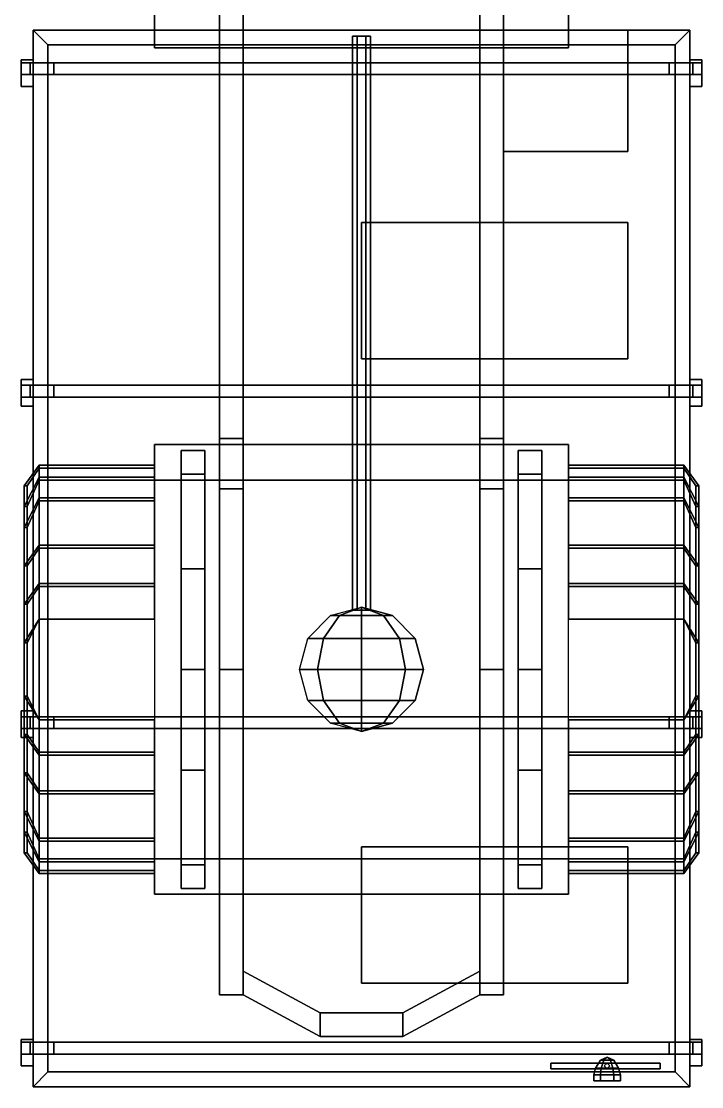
# Model space of a CAD drawing. Extents: x -1.15 to 1.15, y -3.34 to 2.82.
# Drawn here: x -1.15 to 1.15, y -3.34 to 0.26 of the extents above; entities that cross this region are included whole.
import ezdxf

# ---------------------------------------------------------------- set-up
doc = ezdxf.new("R2010")
doc.units = 0
doc.layers.get('0').update_dxf_attribs({"linetype": 'CONTINUOUS'})
doc.layers.add('MUDGUARDS', color=6, linetype='CONTINUOUS')

msp = doc.modelspace()

# ---------------------------------------------------------------- linework, layer by layer
for points in [[(-0.4, 0.54, 0.68), (-0.4, -1.15, 0.68), (-0.48, -1.15, 0.68), (-0.48, 0.54, 0.68)], [(-0.48, 0.54, 0.68), (-0.48, -1.15, 0.68), (-0.48, -1.15, 0.89), (-0.48, 0.54, 0.89)], [(-0.4, 0.54, 0.89), (-0.4, -1.15, 0.89), (-0.4, -1.15, 0.68), (-0.4, 0.54, 0.68)], [(0.4, 0.54, 0.68), (0.4, -1.15, 0.68), (0.4, -1.15, 0.89), (0.4, 0.54, 0.89)], [(0.48, -1.15, 0.68), (0.4, -1.15, 0.68), (0.4, 0.54, 0.68), (0.48, 0.54, 0.68)], [(0.48, 0.54, 0.89), (0.48, -1.15, 0.89), (0.48, -1.15, 0.68), (0.48, 0.54, 0.68)], [(0.7, 0.17, 0.94), (0.7, 0.29, 0.94), (-0.7, 0.29, 0.94), (-0.7, 0.17, 0.94)], [(-0.7, 0.17, 0.94), (-0.7, 0.29, 0.94), (-0.7, 0.29, 0.89), (-0.7, 0.17, 0.89)], [(-0.7, 0.29, 0.89), (-0.48, 0.29, 0.89), (-0.48, 0.17, 0.89), (-0.7, 0.17, 0.89)], [(-0.4, 0.29, 0.79), (0.4, 0.29, 0.79), (0.4, 0.17, 0.79), (-0.4, 0.17, 0.79)], [(0.48, 0.29, 0.89), (0.7, 0.29, 0.89), (0.7, 0.17, 0.89), (0.48, 0.17, 0.89)], [(0.7, 0.17, 0.89), (0.7, 0.29, 0.89), (0.7, 0.29, 0.94), (0.7, 0.17, 0.94)], [(-1.11, 0.23, 1.12), (-1.11, -3.34, 1.12), (-1.11, -3.34, 1.2), (-1.11, 0.23, 1.2)], [(1.11, 0.23, 1.2), (1.11, 0.23, 1.12), (-1.11, 0.23, 1.12), (-1.11, 0.23, 1.2)], [(1.11, 0.23, 1.12), (1.11, -3.34, 1.12), (-1.11, -3.34, 1.12), (-1.11, 0.23, 1.12)], [(-1.06, 0.18, 2.17), (-1.11, 0.23, 2.17), (-1.11, -3.34, 2.17), (-1.06, -3.29, 2.17)], [(1.06, 0.18, 2.17), (1.11, 0.23, 2.17), (-1.11, 0.23, 2.17), (-1.06, 0.18, 2.17)], [(-1.11, 0.23, 2.17), (1.11, 0.23, 2.17), (1.11, 0.23, 1.2), (-1.11, 0.23, 1.2)], [(-1.11, 0.13, 2.17), (-1.11, 0.23, 2.17), (-1.11, 0.23, 1.2), (-1.11, 0.13, 1.2)], [(0.48, 0.23, 0.89), (0.48, -0.18, 0.89), (0.9, -0.18, 0.89), (0.9, 0.23, 0.89)], [(0.9, 0.23, 0.89), (0.9, 0.23, 0.61), (0.48, 0.23, 0.61), (0.48, 0.23, 0.89)], [(0.9, 0.23, 0.61), (0.9, -0.18, 0.61), (0.48, -0.18, 0.61), (0.48, 0.23, 0.61)], [(0.9, -0.18, 0.89), (0.9, -0.18, 0.61), (0.9, 0.23, 0.61), (0.9, 0.23, 0.89)], [(1.06, -3.29, 2.17), (1.11, -3.34, 2.17), (1.11, 0.23, 2.17), (1.06, 0.18, 2.17)], [(1.11, -3.34, 1.2), (1.11, -3.34, 1.12), (1.11, 0.23, 1.12), (1.11, 0.23, 1.2)], [(1.11, 0.23, 2.17), (1.11, 0.13, 2.17), (1.11, 0.13, 1.2), (1.11, 0.23, 1.2)], [(-1.06, 0.18, 1.2), (1.06, 0.18, 1.2), (1.06, 0.18, 2.17), (-1.06, 0.18, 2.17)], [(-0.015, 0.21, 0.736), (-0.03, 0.21, 0.71), (-0.03, -1.73, 0.48), (-0.015, -1.73, 0.506)], [(-0.03, 0.21, 0.71), (-0.015, 0.21, 0.684), (-0.015, -1.73, 0.454), (-0.03, -1.73, 0.48)], [(0.015, 0.21, 0.736), (-0.015, 0.21, 0.736), (-0.015, -1.73, 0.506), (0.015, -1.73, 0.506)], [(-0.015, 0.21, 0.684), (0.015, 0.21, 0.684), (0.015, -1.73, 0.454), (-0.015, -1.73, 0.454)], [(0.03, 0.21, 0.71), (0.015, 0.21, 0.736), (0.015, -1.73, 0.506), (0.03, -1.73, 0.48)], [(0.015, 0.21, 0.684), (0.03, 0.21, 0.71), (0.03, -1.73, 0.48), (0.015, -1.73, 0.454)], [(-1.06, 0.18, 1.2), (-1.06, -3.29, 1.2), (1.06, -3.29, 1.2), (1.06, 0.18, 1.2)], [(-1.06, -3.29, 1.2), (-1.06, 0.18, 1.2), (-1.06, 0.18, 2.17), (-1.06, -3.29, 2.17)], [(-0.7, 0.17, 0.89), (0.7, 0.17, 0.89), (0.7, 0.17, 0.94), (-0.7, 0.17, 0.94)], [(-0.48, -1.17, 0.89), (-0.4, -1.17, 0.89), (-0.4, 0.17, 0.89), (-0.48, 0.17, 0.89)], [(-0.4, 0.17, 0.79), (0.4, 0.17, 0.79), (0.4, 0.17, 0.89), (-0.4, 0.17, 0.89)], [(0.4, 0.17, 0.89), (0.4, -1.17, 0.89), (0.48, -1.17, 0.89), (0.48, 0.17, 0.89)], [(1.06, 0.18, 1.2), (1.06, -3.29, 1.2), (1.06, -3.29, 2.17), (1.06, 0.18, 2.17)], [(-1.11, 0.13, 2.17), (-1.11, 0.13, 1.2), (-1.15, 0.13, 1.2), (-1.15, 0.13, 2.17)], [(-1.15, 0.13, 2.17), (-1.15, 0.13, 1.2), (-1.15, 0.04, 1.2), (-1.15, 0.04, 2.17)], [(-1.15, 0.04, 1.2), (-1.15, 0.13, 1.2), (-1.11, 0.13, 1.2), (-1.11, 0.04, 1.2)], [(-1.11, 0.04, 2.17), (-1.11, 0.13, 2.17), (-1.15, 0.13, 2.17), (-1.15, 0.04, 2.17)], [(-1.15, 0.12, 2.86), (-1.15, 0.12, 2.17), (-1.15, 0.08, 2.17), (-1.15, 0.08, 2.86)], [(-1.11, 0.12, 2.86), (-1.11, 0.12, 2.17), (-1.15, 0.12, 2.17), (-1.15, 0.12, 2.86)], [(-1.15, 0.12, 2.86), (-1.15, 0.12, 2.17), (-1.15, 0.08, 2.17), (-1.15, 0.08, 2.86)], [(-1.11, 0.12, 2.86), (-1.11, 0.12, 2.17), (-1.15, 0.12, 2.17), (-1.15, 0.12, 2.86)], [(-1.08, 0.12, 2.94), (-1.11, 0.12, 2.86), (-1.15, 0.12, 2.86), (-1.12, 0.12, 2.94)], [(-1.12, 0.12, 2.94), (-1.15, 0.12, 2.86), (-1.15, 0.08, 2.86), (-1.12, 0.08, 2.94)], [(-1.04, 0.12, 2.96), (-1.08, 0.12, 2.94), (-1.12, 0.12, 2.94), (-1.04, 0.12, 3)], [(-1.04, 0.12, 3), (-1.12, 0.12, 2.94), (-1.12, 0.08, 2.94), (-1.04, 0.08, 3)], [(-1.04, 0.08, 3), (1.04, 0.08, 3), (1.04, 0.12, 3), (-1.04, 0.12, 3)], [(-1.04, 0.12, 3), (1.04, 0.12, 3), (1.04, 0.12, 2.96), (-1.04, 0.12, 2.96)], [(1.04, 0.08, 3), (1.12, 0.08, 2.94), (1.12, 0.12, 2.94), (1.04, 0.12, 3)], [(1.04, 0.12, 3), (1.12, 0.12, 2.94), (1.08, 0.12, 2.94), (1.04, 0.12, 2.96)], [(1.12, 0.12, 2.94), (1.15, 0.12, 2.86), (1.11, 0.12, 2.86), (1.08, 0.12, 2.94)], [(1.15, 0.13, 2.17), (1.15, 0.13, 1.2), (1.11, 0.13, 1.2), (1.11, 0.13, 2.17)], [(1.15, 0.13, 1.2), (1.15, 0.04, 1.2), (1.11, 0.04, 1.2), (1.11, 0.13, 1.2)], [(1.11, 0.13, 2.17), (1.11, 0.04, 2.17), (1.15, 0.04, 2.17), (1.15, 0.13, 2.17)], [(1.15, 0.12, 2.86), (1.15, 0.12, 2.17), (1.11, 0.12, 2.17), (1.11, 0.12, 2.86)], [(1.12, 0.08, 2.94), (1.15, 0.08, 2.86), (1.15, 0.12, 2.86), (1.12, 0.12, 2.94)], [(1.15, 0.04, 2.17), (1.15, 0.04, 1.2), (1.15, 0.13, 1.2), (1.15, 0.13, 2.17)], [(1.15, 0.08, 2.86), (1.15, 0.08, 2.17), (1.15, 0.12, 2.17), (1.15, 0.12, 2.86)], [(-1.15, 0.08, 2.86), (-1.15, 0.08, 2.17), (-1.11, 0.08, 2.17), (-1.11, 0.08, 2.86)], [(-1.15, 0.08, 2.86), (-1.15, 0.08, 2.17), (-1.11, 0.08, 2.17), (-1.11, 0.08, 2.86)], [(-1.12, 0.08, 2.94), (-1.15, 0.08, 2.86), (-1.11, 0.08, 2.86), (-1.08, 0.08, 2.94)], [(-1.04, 0.08, 3), (-1.12, 0.08, 2.94), (-1.08, 0.08, 2.94), (-1.04, 0.08, 2.96)], [(-1.04, 0.08, 2.96), (1.04, 0.08, 2.96), (1.04, 0.08, 3), (-1.04, 0.08, 3)], [(1.04, 0.08, 2.96), (1.08, 0.08, 2.94), (1.12, 0.08, 2.94), (1.04, 0.08, 3)], [(1.08, 0.08, 2.94), (1.11, 0.08, 2.86), (1.15, 0.08, 2.86), (1.12, 0.08, 2.94)], [(1.11, 0.08, 2.86), (1.11, 0.08, 2.17), (1.15, 0.08, 2.17), (1.15, 0.08, 2.86)], [(-1.15, 0.04, 2.17), (-1.15, 0.04, 1.2), (-1.11, 0.04, 1.2), (-1.11, 0.04, 2.17)], [(-1.11, -0.95, 2.17), (-1.11, 0.04, 2.17), (-1.11, 0.04, 1.2), (-1.11, -0.95, 1.2)], [(1.11, 0.04, 2.17), (1.11, 0.04, 1.2), (1.15, 0.04, 1.2), (1.15, 0.04, 2.17)], [(1.11, 0.04, 2.17), (1.11, -0.95, 2.17), (1.11, -0.95, 1.2), (1.11, 0.04, 1.2)], [(0.48, -0.18, 0.89), (0.48, -0.18, 0.61), (0.9, -0.18, 0.61), (0.9, -0.18, 0.89)], [(0, -0.42, 0.91), (0, -0.88, 0.91), (0, -0.88, 1.12), (0, -0.42, 1.12)], [(0.9, -0.42, 0.91), (0.9, -0.88, 0.91), (0, -0.88, 0.91), (0, -0.42, 0.91)], [(0.9, -0.42, 1.12), (0.9, -0.42, 0.91), (0, -0.42, 0.91), (0, -0.42, 1.12)], [(0.9, -0.88, 1.12), (0.9, -0.88, 0.91), (0.9, -0.42, 0.91), (0.9, -0.42, 1.12)], [(0, -0.88, 1.12), (0, -0.88, 0.91), (0.9, -0.88, 0.91), (0.9, -0.88, 1.12)], [(-1.15, -0.95, 2.17), (-1.15, -0.95, 1.2), (-1.15, -1.04, 1.2), (-1.15, -1.04, 2.17)], [(-1.11, -0.95, 2.17), (-1.11, -0.95, 1.2), (-1.15, -0.95, 1.2), (-1.15, -0.95, 2.17)], [(-1.15, -1.04, 1.2), (-1.15, -0.95, 1.2), (-1.11, -0.95, 1.2), (-1.11, -1.04, 1.2)], [(-1.11, -1.04, 2.17), (-1.11, -0.95, 2.17), (-1.15, -0.95, 2.17), (-1.15, -1.04, 2.17)], [(-1.11, -0.97, 2.86), (-1.11, -0.97, 2.17), (-1.15, -0.97, 2.17), (-1.15, -0.97, 2.86)], [(-1.15, -0.97, 2.86), (-1.15, -0.97, 2.17), (-1.15, -1.01, 2.17), (-1.15, -1.01, 2.86)], [(-1.11, -0.97, 2.86), (-1.11, -0.97, 2.17), (-1.15, -0.97, 2.17), (-1.15, -0.97, 2.86)], [(-1.15, -0.97, 2.86), (-1.15, -0.97, 2.17), (-1.15, -1.01, 2.17), (-1.15, -1.01, 2.86)], [(-1.12, -0.97, 2.94), (-1.15, -0.97, 2.86), (-1.15, -1.01, 2.86), (-1.12, -1.01, 2.94)], [(-1.08, -0.97, 2.94), (-1.11, -0.97, 2.86), (-1.15, -0.97, 2.86), (-1.12, -0.97, 2.94)], [(-1.04, -0.97, 3), (-1.12, -0.97, 2.94), (-1.12, -1.01, 2.94), (-1.04, -1.01, 3)], [(-1.04, -0.97, 2.96), (-1.08, -0.97, 2.94), (-1.12, -0.97, 2.94), (-1.04, -0.97, 3)], [(-1.04, -0.97, 3), (1.04, -0.97, 3), (1.04, -0.97, 2.96), (-1.04, -0.97, 2.96)], [(-1.04, -1.01, 3), (1.04, -1.01, 3), (1.04, -0.97, 3), (-1.04, -0.97, 3)], [(1.04, -0.97, 3), (1.12, -0.97, 2.94), (1.08, -0.97, 2.94), (1.04, -0.97, 2.96)], [(1.04, -1.01, 3), (1.12, -1.01, 2.94), (1.12, -0.97, 2.94), (1.04, -0.97, 3)], [(1.12, -0.97, 2.94), (1.15, -0.97, 2.86), (1.11, -0.97, 2.86), (1.08, -0.97, 2.94)], [(1.15, -0.95, 2.17), (1.15, -0.95, 1.2), (1.11, -0.95, 1.2), (1.11, -0.95, 2.17)], [(1.15, -0.95, 1.2), (1.15, -1.04, 1.2), (1.11, -1.04, 1.2), (1.11, -0.95, 1.2)], [(1.11, -0.95, 2.17), (1.11, -1.04, 2.17), (1.15, -1.04, 2.17), (1.15, -0.95, 2.17)], [(1.15, -0.97, 2.86), (1.15, -0.97, 2.17), (1.11, -0.97, 2.17), (1.11, -0.97, 2.86)], [(1.12, -1.01, 2.94), (1.15, -1.01, 2.86), (1.15, -0.97, 2.86), (1.12, -0.97, 2.94)], [(1.15, -1.04, 2.17), (1.15, -1.04, 1.2), (1.15, -0.95, 1.2), (1.15, -0.95, 2.17)], [(1.15, -1.01, 2.86), (1.15, -1.01, 2.17), (1.15, -0.97, 2.17), (1.15, -0.97, 2.86)], [(-1.15, -1.01, 2.86), (-1.15, -1.01, 2.17), (-1.11, -1.01, 2.17), (-1.11, -1.01, 2.86)], [(-1.15, -1.01, 2.86), (-1.15, -1.01, 2.17), (-1.11, -1.01, 2.17), (-1.11, -1.01, 2.86)], [(-1.12, -1.01, 2.94), (-1.15, -1.01, 2.86), (-1.11, -1.01, 2.86), (-1.08, -1.01, 2.94)], [(-1.15, -1.04, 2.17), (-1.15, -1.04, 1.2), (-1.11, -1.04, 1.2), (-1.11, -1.04, 2.17)], [(-1.04, -1.01, 3), (-1.12, -1.01, 2.94), (-1.08, -1.01, 2.94), (-1.04, -1.01, 2.96)], [(-1.11, -2.07, 2.17), (-1.11, -1.04, 2.17), (-1.11, -1.04, 1.2), (-1.11, -2.07, 1.2)], [(-1.04, -1.01, 2.96), (1.04, -1.01, 2.96), (1.04, -1.01, 3), (-1.04, -1.01, 3)], [(1.04, -1.01, 2.96), (1.08, -1.01, 2.94), (1.12, -1.01, 2.94), (1.04, -1.01, 3)], [(1.08, -1.01, 2.94), (1.11, -1.01, 2.86), (1.15, -1.01, 2.86), (1.12, -1.01, 2.94)], [(1.11, -1.01, 2.86), (1.11, -1.01, 2.17), (1.15, -1.01, 2.17), (1.15, -1.01, 2.86)], [(1.11, -1.04, 2.17), (1.11, -1.04, 1.2), (1.15, -1.04, 1.2), (1.15, -1.04, 2.17)], [(1.11, -1.04, 2.17), (1.11, -2.07, 2.17), (1.11, -2.07, 1.2), (1.11, -1.04, 1.2)], [(-0.48, -1.15, 0.68), (-0.48, -1.32, 0.7), (-0.48, -1.32, 0.89), (-0.48, -1.15, 0.89)], [(-0.4, -1.15, 0.68), (-0.4, -1.32, 0.7), (-0.48, -1.32, 0.7), (-0.48, -1.15, 0.68)], [(-0.4, -1.15, 0.89), (-0.4, -1.32, 0.89), (-0.4, -1.32, 0.7), (-0.4, -1.15, 0.68)], [(0.4, -1.15, 0.68), (0.4, -1.32, 0.7), (0.4, -1.32, 0.89), (0.4, -1.15, 0.89)], [(0.48, -1.32, 0.7), (0.4, -1.32, 0.7), (0.4, -1.15, 0.68), (0.48, -1.15, 0.68)], [(0.48, -1.15, 0.89), (0.48, -1.32, 0.89), (0.48, -1.32, 0.7), (0.48, -1.15, 0.68)], [(-0.7, -1.17, 0.94), (0.7, -1.17, 0.94), (0.7, -1.17, 0.89), (-0.7, -1.17, 0.89)], [(0.7, -1.29, 0.94), (0.7, -1.17, 0.94), (-0.7, -1.17, 0.94), (-0.7, -1.29, 0.94)], [(-0.7, -1.17, 0.89), (-0.48, -1.17, 0.89), (-0.48, -1.29, 0.89), (-0.7, -1.29, 0.89)], [(-0.7, -1.29, 0.94), (-0.7, -1.17, 0.94), (-0.7, -1.17, 0.89), (-0.7, -1.29, 0.89)], [(-0.4, -1.17, 0.79), (0.4, -1.17, 0.79), (0.4, -1.29, 0.79), (-0.4, -1.29, 0.79)], [(-0.4, -1.17, 0.89), (0.4, -1.17, 0.89), (0.4, -1.17, 0.79), (-0.4, -1.17, 0.79)], [(0.48, -1.17, 0.89), (0.7, -1.17, 0.89), (0.7, -1.29, 0.89), (0.48, -1.29, 0.89)], [(0.7, -1.29, 0.89), (0.7, -1.17, 0.89), (0.7, -1.17, 0.94), (0.7, -1.29, 0.94)], [(-0.53, -1.19, 0.8), (-0.53, -1.27, 0.8), (-0.61, -1.27, 0.8), (-0.61, -1.19, 0.8)], [(-0.61, -1.19, 0.8), (-0.61, -1.27, 0.8), (-0.61, -1.27, 0.89), (-0.61, -1.19, 0.89)], [(-0.53, -1.19, 0.89), (-0.53, -1.19, 0.8), (-0.61, -1.19, 0.8), (-0.61, -1.19, 0.89)], [(-0.53, -1.19, 0.89), (-0.53, -1.27, 0.89), (-0.53, -1.27, 0.8), (-0.53, -1.19, 0.8)], [(0.61, -1.19, 0.89), (0.61, -1.19, 0.8), (0.53, -1.19, 0.8), (0.53, -1.19, 0.89)], [(0.53, -1.19, 0.8), (0.53, -1.27, 0.8), (0.53, -1.27, 0.89), (0.53, -1.19, 0.89)], [(0.61, -1.19, 0.8), (0.61, -1.27, 0.8), (0.53, -1.27, 0.8), (0.53, -1.19, 0.8)], [(0.61, -1.19, 0.89), (0.61, -1.27, 0.89), (0.61, -1.27, 0.8), (0.61, -1.19, 0.8)], [(-0.7, -1.29, 0.89), (0.7, -1.29, 0.89), (0.7, -1.29, 0.94), (-0.7, -1.29, 0.94)], [(-0.61, -1.59, 0.73), (-0.61, -1.27, 0.84), (-0.61, -1.27, 0.81), (-0.61, -1.59, 0.67)], [(-0.61, -1.59, 0.67), (-0.61, -1.27, 0.81), (-0.53, -1.27, 0.81), (-0.53, -1.59, 0.67)], [(-0.53, -1.27, 0.84), (-0.61, -1.27, 0.84), (-0.61, -1.59, 0.73), (-0.53, -1.59, 0.73)], [(-0.53, -1.27, 0.8), (-0.53, -1.27, 0.81), (-0.61, -1.27, 0.81), (-0.61, -1.27, 0.8)], [(-0.53, -1.27, 0.84), (-0.53, -1.27, 0.89), (-0.61, -1.27, 0.89), (-0.61, -1.27, 0.84)], [(-0.53, -1.59, 0.67), (-0.53, -1.27, 0.81), (-0.53, -1.27, 0.84), (-0.53, -1.59, 0.73)], [(-0.48, -2.57, 0.89), (-0.4, -2.57, 0.89), (-0.4, -1.29, 0.89), (-0.48, -1.29, 0.89)], [(-0.4, -1.29, 0.79), (0.4, -1.29, 0.79), (0.4, -1.29, 0.89), (-0.4, -1.29, 0.89)], [(0.4, -1.29, 0.89), (0.4, -2.57, 0.89), (0.48, -2.57, 0.89), (0.48, -1.29, 0.89)], [(0.53, -1.59, 0.73), (0.53, -1.27, 0.84), (0.53, -1.27, 0.81), (0.53, -1.59, 0.67)], [(0.53, -1.59, 0.67), (0.53, -1.27, 0.81), (0.61, -1.27, 0.81), (0.61, -1.59, 0.67)], [(0.61, -1.27, 0.84), (0.53, -1.27, 0.84), (0.53, -1.59, 0.73), (0.61, -1.59, 0.73)], [(0.61, -1.27, 0.84), (0.61, -1.27, 0.89), (0.53, -1.27, 0.89), (0.53, -1.27, 0.84)], [(0.61, -1.27, 0.8), (0.61, -1.27, 0.81), (0.53, -1.27, 0.81), (0.53, -1.27, 0.8)], [(0.61, -1.59, 0.67), (0.61, -1.27, 0.81), (0.61, -1.27, 0.84), (0.61, -1.59, 0.73)], [(-0.4, -1.32, 0.7), (-0.4, -1.93, 0.77), (-0.48, -1.93, 0.77), (-0.48, -1.32, 0.7)], [(-0.48, -1.32, 0.7), (-0.48, -1.93, 0.77), (-0.48, -1.93, 0.89), (-0.48, -1.32, 0.89)], [(-0.4, -1.32, 0.89), (-0.4, -1.93, 0.89), (-0.4, -1.93, 0.77), (-0.4, -1.32, 0.7)], [(0.4, -1.32, 0.7), (0.4, -1.93, 0.77), (0.4, -1.93, 0.89), (0.4, -1.32, 0.89)], [(0.48, -1.93, 0.77), (0.4, -1.93, 0.77), (0.4, -1.32, 0.7), (0.48, -1.32, 0.7)], [(0.48, -1.32, 0.89), (0.48, -1.93, 0.89), (0.48, -1.93, 0.77), (0.48, -1.32, 0.7)], [(-0.61, -2.27, 0.73), (-0.53, -2.27, 0.73), (-0.53, -1.59, 0.73), (-0.61, -1.59, 0.73)], [(-0.61, -1.59, 0.67), (-0.61, -1.93, 0.62), (-0.61, -1.93, 0.73), (-0.61, -1.59, 0.73)], [(-0.53, -1.59, 0.67), (-0.53, -1.93, 0.62), (-0.61, -1.93, 0.62), (-0.61, -1.59, 0.67)], [(-0.53, -1.59, 0.73), (-0.53, -1.93, 0.73), (-0.53, -1.93, 0.62), (-0.53, -1.59, 0.67)], [(0.53, -1.59, 0.67), (0.53, -1.93, 0.62), (0.53, -1.93, 0.73), (0.53, -1.59, 0.73)], [(0.61, -1.59, 0.67), (0.61, -1.93, 0.62), (0.53, -1.93, 0.62), (0.53, -1.59, 0.67)], [(0.53, -2.27, 0.73), (0.61, -2.27, 0.73), (0.61, -1.59, 0.73), (0.53, -1.59, 0.73)], [(0.61, -1.59, 0.73), (0.61, -1.93, 0.73), (0.61, -1.93, 0.62), (0.61, -1.59, 0.67)], [(-0.61, -2.27, 0.73), (-0.61, -1.93, 0.73), (-0.61, -1.93, 0.62), (-0.61, -2.27, 0.67)], [(-0.61, -2.27, 0.67), (-0.61, -1.93, 0.62), (-0.53, -1.93, 0.62), (-0.53, -2.27, 0.67)], [(-0.53, -2.27, 0.67), (-0.53, -1.93, 0.62), (-0.53, -1.93, 0.73), (-0.53, -2.27, 0.73)], [(-0.4, -1.93, 0.77), (-0.4, -3.03, 0.77), (-0.48, -3.03, 0.77), (-0.48, -1.93, 0.77)], [(-0.48, -1.93, 0.77), (-0.48, -3.03, 0.77), (-0.48, -3.03, 0.89), (-0.48, -1.93, 0.89)], [(-0.4, -1.93, 0.89), (-0.4, -2.95, 0.89), (-0.4, -2.95, 0.77), (-0.4, -1.93, 0.77)], [(0.4, -1.93, 0.77), (0.4, -2.95, 0.77), (0.4, -2.95, 0.89), (0.4, -1.93, 0.89)], [(0.48, -3.03, 0.77), (0.4, -3.03, 0.77), (0.4, -1.93, 0.77), (0.48, -1.93, 0.77)], [(0.48, -1.93, 0.89), (0.48, -3.03, 0.89), (0.48, -3.03, 0.77), (0.48, -1.93, 0.77)], [(0.53, -2.27, 0.67), (0.53, -1.93, 0.62), (0.61, -1.93, 0.62), (0.61, -2.27, 0.67)], [(0.53, -2.27, 0.73), (0.53, -1.93, 0.73), (0.53, -1.93, 0.62), (0.53, -2.27, 0.67)], [(0.61, -2.27, 0.67), (0.61, -1.93, 0.62), (0.61, -1.93, 0.73), (0.61, -2.27, 0.73)], [(-1.15, -2.07, 2.17), (-1.15, -2.07, 1.2), (-1.15, -2.16, 1.2), (-1.15, -2.16, 2.17)], [(-1.11, -2.07, 2.17), (-1.11, -2.07, 1.2), (-1.15, -2.07, 1.2), (-1.15, -2.07, 2.17)], [(-1.15, -2.16, 1.2), (-1.15, -2.07, 1.2), (-1.11, -2.07, 1.2), (-1.11, -2.16, 1.2)], [(-1.11, -2.16, 2.17), (-1.11, -2.07, 2.17), (-1.15, -2.07, 2.17), (-1.15, -2.16, 2.17)], [(1.11, -2.07, 2.17), (1.11, -2.16, 2.17), (1.15, -2.16, 2.17), (1.15, -2.07, 2.17)], [(1.15, -2.07, 2.17), (1.15, -2.07, 1.2), (1.11, -2.07, 1.2), (1.11, -2.07, 2.17)], [(1.15, -2.07, 1.2), (1.15, -2.16, 1.2), (1.11, -2.16, 1.2), (1.11, -2.07, 1.2)], [(1.15, -2.16, 2.17), (1.15, -2.16, 1.2), (1.15, -2.07, 1.2), (1.15, -2.07, 2.17)], [(-1.15, -2.09, 2.86), (-1.15, -2.09, 2.17), (-1.15, -2.13, 2.17), (-1.15, -2.13, 2.86)], [(-1.11, -2.09, 2.86), (-1.11, -2.09, 2.17), (-1.15, -2.09, 2.17), (-1.15, -2.09, 2.86)], [(-1.15, -2.09, 2.86), (-1.15, -2.09, 2.17), (-1.15, -2.13, 2.17), (-1.15, -2.13, 2.86)], [(-1.11, -2.09, 2.86), (-1.11, -2.09, 2.17), (-1.15, -2.09, 2.17), (-1.15, -2.09, 2.86)], [(-1.08, -2.09, 2.94), (-1.11, -2.09, 2.86), (-1.15, -2.09, 2.86), (-1.12, -2.09, 2.94)], [(-1.12, -2.09, 2.94), (-1.15, -2.09, 2.86), (-1.15, -2.13, 2.86), (-1.12, -2.13, 2.94)], [(-1.04, -2.09, 2.96), (-1.08, -2.09, 2.94), (-1.12, -2.09, 2.94), (-1.04, -2.09, 3)], [(-1.04, -2.09, 3), (-1.12, -2.09, 2.94), (-1.12, -2.13, 2.94), (-1.04, -2.13, 3)], [(-1.04, -2.13, 3), (1.04, -2.13, 3), (1.04, -2.09, 3), (-1.04, -2.09, 3)], [(-1.04, -2.09, 3), (1.04, -2.09, 3), (1.04, -2.09, 2.96), (-1.04, -2.09, 2.96)], [(1.04, -2.13, 3), (1.12, -2.13, 2.94), (1.12, -2.09, 2.94), (1.04, -2.09, 3)], [(1.04, -2.09, 3), (1.12, -2.09, 2.94), (1.08, -2.09, 2.94), (1.04, -2.09, 2.96)], [(1.12, -2.09, 2.94), (1.15, -2.09, 2.86), (1.11, -2.09, 2.86), (1.08, -2.09, 2.94)], [(1.15, -2.09, 2.86), (1.15, -2.09, 2.17), (1.11, -2.09, 2.17), (1.11, -2.09, 2.86)], [(1.12, -2.13, 2.94), (1.15, -2.13, 2.86), (1.15, -2.09, 2.86), (1.12, -2.09, 2.94)], [(1.15, -2.13, 2.86), (1.15, -2.13, 2.17), (1.15, -2.09, 2.17), (1.15, -2.09, 2.86)], [(-1.15, -2.13, 2.86), (-1.15, -2.13, 2.17), (-1.11, -2.13, 2.17), (-1.11, -2.13, 2.86)], [(-1.15, -2.13, 2.86), (-1.15, -2.13, 2.17), (-1.11, -2.13, 2.17), (-1.11, -2.13, 2.86)], [(-1.12, -2.13, 2.94), (-1.15, -2.13, 2.86), (-1.11, -2.13, 2.86), (-1.08, -2.13, 2.94)], [(-1.15, -2.16, 2.17), (-1.15, -2.16, 1.2), (-1.11, -2.16, 1.2), (-1.11, -2.16, 2.17)], [(-1.04, -2.13, 3), (-1.12, -2.13, 2.94), (-1.08, -2.13, 2.94), (-1.04, -2.13, 2.96)], [(-1.11, -3.18, 2.17), (-1.11, -2.16, 2.17), (-1.11, -2.16, 1.2), (-1.11, -3.18, 1.2)], [(-1.04, -2.13, 2.96), (1.04, -2.13, 2.96), (1.04, -2.13, 3), (-1.04, -2.13, 3)], [(1.04, -2.13, 2.96), (1.08, -2.13, 2.94), (1.12, -2.13, 2.94), (1.04, -2.13, 3)], [(1.08, -2.13, 2.94), (1.11, -2.13, 2.86), (1.15, -2.13, 2.86), (1.12, -2.13, 2.94)], [(1.11, -2.13, 2.86), (1.11, -2.13, 2.17), (1.15, -2.13, 2.17), (1.15, -2.13, 2.86)], [(1.11, -2.16, 2.17), (1.11, -2.16, 1.2), (1.15, -2.16, 1.2), (1.15, -2.16, 2.17)], [(1.11, -2.16, 2.17), (1.11, -3.18, 2.17), (1.11, -3.18, 1.2), (1.11, -2.16, 1.2)], [(-0.61, -2.27, 0.67), (-0.61, -2.59, 0.81), (-0.61, -2.59, 0.84), (-0.61, -2.27, 0.73)], [(-0.53, -2.27, 0.67), (-0.53, -2.59, 0.81), (-0.61, -2.59, 0.81), (-0.61, -2.27, 0.67)], [(-0.61, -2.59, 0.84), (-0.53, -2.59, 0.84), (-0.53, -2.27, 0.73), (-0.61, -2.27, 0.73)], [(-0.53, -2.27, 0.73), (-0.53, -2.59, 0.84), (-0.53, -2.59, 0.81), (-0.53, -2.27, 0.67)], [(0.53, -2.59, 0.84), (0.61, -2.59, 0.84), (0.61, -2.27, 0.73), (0.53, -2.27, 0.73)], [(0.53, -2.27, 0.67), (0.53, -2.59, 0.81), (0.53, -2.59, 0.84), (0.53, -2.27, 0.73)], [(0.61, -2.27, 0.67), (0.61, -2.59, 0.81), (0.53, -2.59, 0.81), (0.53, -2.27, 0.67)], [(0.61, -2.27, 0.73), (0.61, -2.59, 0.84), (0.61, -2.59, 0.81), (0.61, -2.27, 0.67)], [(0, -2.53, 0.91), (0, -2.99, 0.91), (0, -2.99, 1.12), (0, -2.53, 1.12)], [(0.9, -2.53, 1.12), (0.9, -2.53, 0.91), (0, -2.53, 0.91), (0, -2.53, 1.12)], [(0.9, -2.53, 0.91), (0.9, -2.99, 0.91), (0, -2.99, 0.91), (0, -2.53, 0.91)], [(0.9, -2.99, 1.12), (0.9, -2.99, 0.91), (0.9, -2.53, 0.91), (0.9, -2.53, 1.12)], [(0.7, -2.69, 0.94), (0.7, -2.57, 0.94), (-0.7, -2.57, 0.94), (-0.7, -2.69, 0.94)], [(-0.7, -2.57, 0.94), (0.7, -2.57, 0.94), (0.7, -2.57, 0.89), (-0.7, -2.57, 0.89)], [(-0.7, -2.69, 0.94), (-0.7, -2.57, 0.94), (-0.7, -2.57, 0.89), (-0.7, -2.69, 0.89)], [(-0.7, -2.57, 0.89), (-0.48, -2.57, 0.89), (-0.48, -2.69, 0.89), (-0.7, -2.69, 0.89)], [(-0.61, -2.59, 0.84), (-0.61, -2.59, 0.89), (-0.53, -2.59, 0.89), (-0.53, -2.59, 0.84)], [(-0.61, -2.59, 0.8), (-0.61, -2.59, 0.81), (-0.53, -2.59, 0.81), (-0.53, -2.59, 0.8)], [(-0.61, -2.67, 0.8), (-0.61, -2.59, 0.8), (-0.53, -2.59, 0.8), (-0.53, -2.67, 0.8)], [(-0.61, -2.67, 0.89), (-0.61, -2.59, 0.89), (-0.61, -2.59, 0.8), (-0.61, -2.67, 0.8)], [(-0.53, -2.67, 0.8), (-0.53, -2.59, 0.8), (-0.53, -2.59, 0.89), (-0.53, -2.67, 0.89)], [(-0.4, -2.57, 0.89), (0.4, -2.57, 0.89), (0.4, -2.57, 0.79), (-0.4, -2.57, 0.79)], [(-0.4, -2.57, 0.79), (0.4, -2.57, 0.79), (0.4, -2.69, 0.79), (-0.4, -2.69, 0.79)], [(0.48, -2.57, 0.89), (0.7, -2.57, 0.89), (0.7, -2.69, 0.89), (0.48, -2.69, 0.89)], [(0.53, -2.67, 0.89), (0.53, -2.59, 0.89), (0.53, -2.59, 0.8), (0.53, -2.67, 0.8)], [(0.53, -2.67, 0.8), (0.53, -2.59, 0.8), (0.61, -2.59, 0.8), (0.61, -2.67, 0.8)], [(0.53, -2.59, 0.8), (0.53, -2.59, 0.81), (0.61, -2.59, 0.81), (0.61, -2.59, 0.8)], [(0.53, -2.59, 0.84), (0.53, -2.59, 0.89), (0.61, -2.59, 0.89), (0.61, -2.59, 0.84)], [(0.61, -2.67, 0.8), (0.61, -2.59, 0.8), (0.61, -2.59, 0.89), (0.61, -2.67, 0.89)], [(0.7, -2.69, 0.89), (0.7, -2.57, 0.89), (0.7, -2.57, 0.94), (0.7, -2.69, 0.94)], [(-0.7, -2.69, 0.89), (0.7, -2.69, 0.89), (0.7, -2.69, 0.94), (-0.7, -2.69, 0.94)], [(-0.61, -2.67, 0.89), (-0.61, -2.67, 0.8), (-0.53, -2.67, 0.8), (-0.53, -2.67, 0.89)], [(-0.48, -3.03, 0.89), (-0.4, -3.03, 0.89), (-0.4, -2.69, 0.89), (-0.48, -2.69, 0.89)], [(-0.4, -2.69, 0.79), (0.4, -2.69, 0.79), (0.4, -2.69, 0.89), (-0.4, -2.69, 0.89)], [(0.4, -2.69, 0.89), (0.4, -3.03, 0.89), (0.48, -3.03, 0.89), (0.48, -2.69, 0.89)], [(0.53, -2.67, 0.89), (0.53, -2.67, 0.8), (0.61, -2.67, 0.8), (0.61, -2.67, 0.89)], [(-0.4, -2.95, 0.89), (-0.14, -3.09, 0.89), (-0.14, -3.09, 0.77), (-0.4, -2.95, 0.77)], [(-0.4, -2.95, 0.77), (-0.14, -3.09, 0.77), (-0.14, -3.17, 0.77), (-0.4, -3.03, 0.77)], [(-0.14, -3.17, 0.89), (-0.14, -3.09, 0.89), (-0.4, -2.95, 0.89), (-0.4, -3.03, 0.89)], [(0.14, -3.09, 0.89), (0.4, -2.95, 0.89), (0.4, -2.95, 0.77), (0.14, -3.09, 0.77)], [(0.14, -3.09, 0.77), (0.4, -2.95, 0.77), (0.4, -3.03, 0.77), (0.14, -3.17, 0.77)], [(0.4, -3.03, 0.89), (0.4, -2.95, 0.89), (0.14, -3.09, 0.89), (0.14, -3.17, 0.89)], [(0, -2.99, 1.12), (0, -2.99, 0.91), (0.9, -2.99, 0.91), (0.9, -2.99, 1.12)], [(-0.48, -3.03, 0.77), (-0.4, -3.03, 0.77), (-0.4, -3.03, 0.89), (-0.48, -3.03, 0.89)], [(-0.4, -3.03, 0.77), (-0.14, -3.17, 0.77), (-0.14, -3.17, 0.89), (-0.4, -3.03, 0.89)], [(0.14, -3.17, 0.77), (0.4, -3.03, 0.77), (0.4, -3.03, 0.89), (0.14, -3.17, 0.89)], [(0.48, -3.03, 0.89), (0.4, -3.03, 0.89), (0.4, -3.03, 0.77), (0.48, -3.03, 0.77)], [(-0.14, -3.09, 0.89), (0.14, -3.09, 0.89), (0.14, -3.09, 0.77), (-0.14, -3.09, 0.77)], [(-0.14, -3.09, 0.77), (0.14, -3.09, 0.77), (0.14, -3.17, 0.77), (-0.14, -3.17, 0.77)], [(0.14, -3.17, 0.89), (0.14, -3.09, 0.89), (-0.14, -3.09, 0.89), (-0.14, -3.17, 0.89)], [(-1.15, -3.18, 2.17), (-1.15, -3.18, 1.2), (-1.15, -3.27, 1.2), (-1.15, -3.27, 2.17)], [(-1.11, -3.18, 2.17), (-1.11, -3.18, 1.2), (-1.15, -3.18, 1.2), (-1.15, -3.18, 2.17)], [(-1.15, -3.27, 1.2), (-1.15, -3.18, 1.2), (-1.11, -3.18, 1.2), (-1.11, -3.27, 1.2)], [(-1.11, -3.27, 2.17), (-1.11, -3.18, 2.17), (-1.15, -3.18, 2.17), (-1.15, -3.27, 2.17)], [(-1.15, -3.19, 2.86), (-1.15, -3.19, 2.17), (-1.15, -3.23, 2.17), (-1.15, -3.23, 2.86)], [(-1.11, -3.19, 2.86), (-1.11, -3.19, 2.17), (-1.15, -3.19, 2.17), (-1.15, -3.19, 2.86)], [(-1.15, -3.19, 2.86), (-1.15, -3.19, 2.17), (-1.15, -3.23, 2.17), (-1.15, -3.23, 2.86)], [(-1.11, -3.19, 2.86), (-1.11, -3.19, 2.17), (-1.15, -3.19, 2.17), (-1.15, -3.19, 2.86)], [(-1.08, -3.19, 2.94), (-1.11, -3.19, 2.86), (-1.15, -3.19, 2.86), (-1.12, -3.19, 2.94)], [(-1.12, -3.19, 2.94), (-1.15, -3.19, 2.86), (-1.15, -3.23, 2.86), (-1.12, -3.23, 2.94)], [(-1.04, -3.19, 2.96), (-1.08, -3.19, 2.94), (-1.12, -3.19, 2.94), (-1.04, -3.19, 3)], [(-1.04, -3.19, 3), (-1.12, -3.19, 2.94), (-1.12, -3.23, 2.94), (-1.04, -3.23, 3)], [(-1.04, -3.23, 3), (1.04, -3.23, 3), (1.04, -3.19, 3), (-1.04, -3.19, 3)], [(-1.04, -3.19, 3), (1.04, -3.19, 3), (1.04, -3.19, 2.96), (-1.04, -3.19, 2.96)], [(-0.14, -3.17, 0.77), (0.14, -3.17, 0.77), (0.14, -3.17, 0.89), (-0.14, -3.17, 0.89)], [(1.04, -3.23, 3), (1.12, -3.23, 2.94), (1.12, -3.19, 2.94), (1.04, -3.19, 3)], [(1.04, -3.19, 3), (1.12, -3.19, 2.94), (1.08, -3.19, 2.94), (1.04, -3.19, 2.96)], [(1.12, -3.19, 2.94), (1.15, -3.19, 2.86), (1.11, -3.19, 2.86), (1.08, -3.19, 2.94)], [(1.15, -3.18, 2.17), (1.15, -3.18, 1.2), (1.11, -3.18, 1.2), (1.11, -3.18, 2.17)], [(1.15, -3.18, 1.2), (1.15, -3.27, 1.2), (1.11, -3.27, 1.2), (1.11, -3.18, 1.2)], [(1.11, -3.18, 2.17), (1.11, -3.27, 2.17), (1.15, -3.27, 2.17), (1.15, -3.18, 2.17)], [(1.15, -3.19, 2.86), (1.15, -3.19, 2.17), (1.11, -3.19, 2.17), (1.11, -3.19, 2.86)], [(1.12, -3.23, 2.94), (1.15, -3.23, 2.86), (1.15, -3.19, 2.86), (1.12, -3.19, 2.94)], [(1.15, -3.27, 2.17), (1.15, -3.27, 1.2), (1.15, -3.18, 1.2), (1.15, -3.18, 2.17)], [(1.15, -3.23, 2.86), (1.15, -3.23, 2.17), (1.15, -3.19, 2.17), (1.15, -3.19, 2.86)], [(-1.15, -3.23, 2.86), (-1.15, -3.23, 2.17), (-1.11, -3.23, 2.17), (-1.11, -3.23, 2.86)], [(-1.15, -3.23, 2.86), (-1.15, -3.23, 2.17), (-1.11, -3.23, 2.17), (-1.11, -3.23, 2.86)], [(-1.12, -3.23, 2.94), (-1.15, -3.23, 2.86), (-1.11, -3.23, 2.86), (-1.08, -3.23, 2.94)], [(-1.04, -3.23, 3), (-1.12, -3.23, 2.94), (-1.08, -3.23, 2.94), (-1.04, -3.23, 2.96)], [(-1.04, -3.23, 2.96), (1.04, -3.23, 2.96), (1.04, -3.23, 3), (-1.04, -3.23, 3)], [(0.83, -3.24, 1.05), (0.8075, -3.25, 1.05), (0.8187, -3.25, 1.0695), (0.83, -3.24, 1.05)], [(0.83, -3.24, 1.05), (0.8187, -3.25, 1.0305), (0.8075, -3.25, 1.05), (0.83, -3.24, 1.05)], [(0.83, -3.24, 1.05), (0.8187, -3.25, 1.0695), (0.8413, -3.25, 1.0695), (0.83, -3.24, 1.05)], [(0.83, -3.24, 1.05), (0.8413, -3.25, 1.0305), (0.8187, -3.25, 1.0305), (0.83, -3.24, 1.05)], [(0.83, -3.24, 1.05), (0.8413, -3.25, 1.0695), (0.8525, -3.25, 1.05), (0.83, -3.24, 1.05)], [(0.83, -3.24, 1.05), (0.8525, -3.25, 1.05), (0.8413, -3.25, 1.0305), (0.83, -3.24, 1.05)], [(1.04, -3.23, 2.96), (1.08, -3.23, 2.94), (1.12, -3.23, 2.94), (1.04, -3.23, 3)], [(1.08, -3.23, 2.94), (1.11, -3.23, 2.86), (1.15, -3.23, 2.86), (1.12, -3.23, 2.94)], [(1.11, -3.23, 2.86), (1.11, -3.23, 2.17), (1.15, -3.23, 2.17), (1.15, -3.23, 2.86)], [(-1.15, -3.27, 2.17), (-1.15, -3.27, 1.2), (-1.11, -3.27, 1.2), (-1.11, -3.27, 2.17)], [(-1.11, -3.34, 2.17), (-1.11, -3.27, 2.17), (-1.11, -3.27, 1.2), (-1.11, -3.34, 1.2)], [(0.64, -3.26, 0.73), (0.64, -3.28, 0.73), (0.64, -3.28, 1), (0.64, -3.26, 1)], [(0.64, -3.26, 1), (0.64, -3.28, 1), (1.01, -3.28, 1), (1.01, -3.26, 1)], [(1.01, -3.26, 1), (1.01, -3.26, 0.73), (0.64, -3.26, 0.73), (0.64, -3.26, 1)], [(1.01, -3.26, 0.73), (1.01, -3.28, 0.73), (0.64, -3.28, 0.73), (0.64, -3.26, 0.73)], [(0.8075, -3.25, 1.05), (0.791, -3.2775, 1.05), (0.8105, -3.2775, 1.0837), (0.8187, -3.25, 1.0695)], [(0.8187, -3.25, 1.0305), (0.8105, -3.2775, 1.0163), (0.791, -3.2775, 1.05), (0.8075, -3.25, 1.05)], [(0.8187, -3.25, 1.0695), (0.8105, -3.2775, 1.0837), (0.8495, -3.2775, 1.0837), (0.8413, -3.25, 1.0695)], [(0.8413, -3.25, 1.0305), (0.8495, -3.2775, 1.0163), (0.8105, -3.2775, 1.0163), (0.8187, -3.25, 1.0305)], [(0.83, -3.26, 1), (0.82, -3.27, 1), (0.82, -3.27, 1.12), (0.83, -3.26, 1.12)], [(0.82, -3.27, 1), (0.83, -3.28, 1), (0.83, -3.28, 1.12), (0.82, -3.27, 1.12)], [(0.84, -3.27, 1), (0.83, -3.26, 1), (0.83, -3.26, 1.12), (0.84, -3.27, 1.12)], [(0.83, -3.28, 1), (0.84, -3.27, 1), (0.84, -3.27, 1.12), (0.83, -3.28, 1.12)], [(0.8413, -3.25, 1.0695), (0.8495, -3.2775, 1.0837), (0.869, -3.2775, 1.05), (0.8525, -3.25, 1.05)], [(0.8525, -3.25, 1.05), (0.869, -3.2775, 1.05), (0.8495, -3.2775, 1.0163), (0.8413, -3.25, 1.0305)], [(1.01, -3.28, 1), (1.01, -3.28, 0.73), (1.01, -3.26, 0.73), (1.01, -3.26, 1)], [(1.11, -3.27, 2.17), (1.11, -3.34, 2.17), (1.11, -3.34, 1.2), (1.11, -3.27, 1.2)], [(1.11, -3.27, 2.17), (1.11, -3.27, 1.2), (1.15, -3.27, 1.2), (1.15, -3.27, 2.17)], [(-1.06, -3.29, 2.17), (-1.11, -3.34, 2.17), (1.11, -3.34, 2.17), (1.06, -3.29, 2.17)], [(1.06, -3.29, 1.2), (-1.06, -3.29, 1.2), (-1.06, -3.29, 2.17), (1.06, -3.29, 2.17)], [(0.64, -3.28, 1), (0.64, -3.28, 0.73), (1.01, -3.28, 0.73), (1.01, -3.28, 1)], [(0.791, -3.2775, 1.05), (0.785, -3.3, 1.05), (0.8075, -3.3, 1.089), (0.8105, -3.2775, 1.0837)], [(0.8105, -3.2775, 1.0163), (0.8075, -3.3, 1.011), (0.785, -3.3, 1.05), (0.791, -3.2775, 1.05)], [(0.8075, -3.3, 1.089), (0.785, -3.3, 1.05), (0.785, -3.32, 1.05), (0.8075, -3.32, 1.089)], [(0.785, -3.3, 1.05), (0.8075, -3.3, 1.011), (0.8075, -3.32, 1.011), (0.785, -3.32, 1.05)], [(0.8105, -3.2775, 1.0837), (0.8075, -3.3, 1.089), (0.8525, -3.3, 1.089), (0.8495, -3.2775, 1.0837)], [(0.8495, -3.2775, 1.0163), (0.8525, -3.3, 1.011), (0.8075, -3.3, 1.011), (0.8105, -3.2775, 1.0163)], [(0.8525, -3.3, 1.089), (0.8075, -3.3, 1.089), (0.8075, -3.32, 1.089), (0.8525, -3.32, 1.089)], [(0.8075, -3.3, 1.011), (0.8525, -3.3, 1.011), (0.8525, -3.32, 1.011), (0.8075, -3.32, 1.011)], [(0.8495, -3.2775, 1.0837), (0.8525, -3.3, 1.089), (0.875, -3.3, 1.05), (0.869, -3.2775, 1.05)], [(0.869, -3.2775, 1.05), (0.875, -3.3, 1.05), (0.8525, -3.3, 1.011), (0.8495, -3.2775, 1.0163)], [(0.875, -3.3, 1.05), (0.8525, -3.3, 1.089), (0.8525, -3.32, 1.089), (0.875, -3.32, 1.05)], [(0.8525, -3.3, 1.011), (0.875, -3.3, 1.05), (0.875, -3.32, 1.05), (0.8525, -3.32, 1.011)], [(1.11, -3.34, 2.17), (-1.11, -3.34, 2.17), (-1.11, -3.34, 1.12), (1.11, -3.34, 1.12)], [(0.8525, -3.32, 1.089), (0.8075, -3.32, 1.089), (0.785, -3.32, 1.05), (0.875, -3.32, 1.05)], [(0.875, -3.32, 1.05), (0.785, -3.32, 1.05), (0.8075, -3.32, 1.011), (0.8525, -3.32, 1.011)]]:
    msp.add_3dface(points)
at = {"layer": 'MUDGUARDS'}
for points in [[(-1.09, -1.28, 0.66), (-1.09, -1.24, 0.57), (-1.14, -1.31, 0.57), (-1.14, -1.38, 0.62)], [(-1.09, -1.24, 0.57), (-1.09, -1.25, 0.57), (-1.13, -1.31, 0.57), (-1.14, -1.31, 0.57)], [(-1.13, -1.38, 0.62), (-1.13, -1.31, 0.57), (-1.09, -1.25, 0.57), (-1.09, -1.29, 0.66)], [(-0.7, -1.24, 0.57), (-0.7, -1.25, 0.57), (-1.09, -1.25, 0.57), (-1.09, -1.24, 0.57)], [(-0.7, -1.28, 0.66), (-0.7, -1.24, 0.57), (-1.09, -1.24, 0.57), (-1.09, -1.28, 0.66)], [(-1.09, -1.29, 0.66), (-1.09, -1.25, 0.57), (-0.7, -1.25, 0.57), (-0.7, -1.29, 0.66)], [(1.09, -1.24, 0.57), (1.09, -1.25, 0.57), (0.7, -1.25, 0.57), (0.7, -1.24, 0.57)], [(1.09, -1.28, 0.66), (1.09, -1.24, 0.57), (0.7, -1.24, 0.57), (0.7, -1.28, 0.66)], [(0.7, -1.29, 0.66), (0.7, -1.25, 0.57), (1.09, -1.25, 0.57), (1.09, -1.29, 0.66)], [(1.09, -1.24, 0.57), (1.09, -1.28, 0.66), (1.14, -1.38, 0.62), (1.14, -1.31, 0.57)], [(1.09, -1.25, 0.57), (1.09, -1.24, 0.57), (1.14, -1.31, 0.57), (1.13, -1.31, 0.57)], [(1.13, -1.31, 0.57), (1.13, -1.38, 0.62), (1.09, -1.29, 0.66), (1.09, -1.25, 0.57)], [(-1.09, -1.35, 0.79), (-1.09, -1.28, 0.66), (-1.14, -1.38, 0.62), (-1.14, -1.45, 0.75)], [(-1.13, -1.45, 0.75), (-1.13, -1.38, 0.62), (-1.09, -1.29, 0.66), (-1.09, -1.36, 0.79)], [(-0.7, -1.35, 0.79), (-0.7, -1.28, 0.66), (-1.09, -1.28, 0.66), (-1.09, -1.35, 0.79)], [(-1.09, -1.36, 0.79), (-1.09, -1.29, 0.66), (-0.7, -1.29, 0.66), (-0.7, -1.36, 0.79)], [(1.09, -1.35, 0.79), (1.09, -1.28, 0.66), (0.7, -1.28, 0.66), (0.7, -1.35, 0.79)], [(0.7, -1.36, 0.79), (0.7, -1.29, 0.66), (1.09, -1.29, 0.66), (1.09, -1.36, 0.79)], [(1.09, -1.28, 0.66), (1.09, -1.35, 0.79), (1.14, -1.45, 0.75), (1.14, -1.38, 0.62)], [(1.13, -1.38, 0.62), (1.13, -1.45, 0.75), (1.09, -1.36, 0.79), (1.09, -1.29, 0.66)], [(-1.14, -1.31, 0.57), (-1.13, -1.31, 0.57), (-1.13, -1.38, 0.62), (-1.14, -1.38, 0.62)], [(1.13, -1.31, 0.57), (1.14, -1.31, 0.57), (1.14, -1.38, 0.62), (1.13, -1.38, 0.62)], [(-1.09, -1.51, 0.97), (-1.09, -1.35, 0.79), (-1.14, -1.45, 0.75), (-1.14, -1.58, 0.91)], [(-1.13, -1.58, 0.91), (-1.13, -1.45, 0.75), (-1.09, -1.36, 0.79), (-1.09, -1.52, 0.97)], [(-0.7, -1.51, 0.97), (-0.7, -1.35, 0.79), (-1.09, -1.35, 0.79), (-1.09, -1.51, 0.97)], [(-1.09, -1.52, 0.97), (-1.09, -1.36, 0.79), (-0.7, -1.36, 0.79), (-0.7, -1.52, 0.97)], [(1.09, -1.51, 0.97), (1.09, -1.35, 0.79), (0.7, -1.35, 0.79), (0.7, -1.51, 0.97)], [(0.7, -1.52, 0.97), (0.7, -1.36, 0.79), (1.09, -1.36, 0.79), (1.09, -1.52, 0.97)], [(1.09, -1.35, 0.79), (1.09, -1.51, 0.97), (1.14, -1.58, 0.91), (1.14, -1.45, 0.75)], [(1.13, -1.45, 0.75), (1.13, -1.58, 0.91), (1.09, -1.52, 0.97), (1.09, -1.36, 0.79)], [(-1.14, -1.38, 0.62), (-1.13, -1.38, 0.62), (-1.13, -1.45, 0.75), (-1.14, -1.45, 0.75)], [(1.13, -1.38, 0.62), (1.14, -1.38, 0.62), (1.14, -1.45, 0.75), (1.13, -1.45, 0.75)], [(-1.14, -1.45, 0.75), (-1.13, -1.45, 0.75), (-1.13, -1.58, 0.91), (-1.14, -1.58, 0.91)], [(1.13, -1.45, 0.75), (1.14, -1.45, 0.75), (1.14, -1.58, 0.91), (1.13, -1.58, 0.91)], [(-1.09, -1.64, 1.07), (-1.09, -1.51, 0.97), (-1.14, -1.58, 0.91), (-1.14, -1.71, 1.02)], [(-0.7, -1.64, 1.07), (-0.7, -1.51, 0.97), (-1.09, -1.51, 0.97), (-1.09, -1.64, 1.07)], [(1.09, -1.64, 1.07), (1.09, -1.51, 0.97), (0.7, -1.51, 0.97), (0.7, -1.64, 1.07)], [(1.09, -1.51, 0.97), (1.09, -1.64, 1.07), (1.14, -1.71, 1.02), (1.14, -1.58, 0.91)], [(-1.13, -1.71, 1.02), (-1.13, -1.58, 0.91), (-1.09, -1.52, 0.97), (-1.09, -1.65, 1.07)], [(-1.09, -1.65, 1.07), (-1.09, -1.52, 0.97), (-0.7, -1.52, 0.97), (-0.7, -1.65, 1.07)], [(0.7, -1.65, 1.07), (0.7, -1.52, 0.97), (1.09, -1.52, 0.97), (1.09, -1.65, 1.07)], [(1.13, -1.58, 0.91), (1.13, -1.71, 1.02), (1.09, -1.65, 1.07), (1.09, -1.52, 0.97)], [(-1.14, -1.58, 0.91), (-1.13, -1.58, 0.91), (-1.13, -1.71, 1.02), (-1.14, -1.71, 1.02)], [(1.14, -1.71, 1.02), (1.13, -1.71, 1.02), (1.13, -1.58, 0.91), (1.14, -1.58, 0.91)], [(-1.09, -1.76, 1.12), (-1.09, -1.64, 1.07), (-1.14, -1.71, 1.02), (-1.14, -1.84, 1.06)], [(-1.13, -1.84, 1.06), (-1.13, -1.71, 1.02), (-1.09, -1.65, 1.07), (-1.09, -1.76, 1.11)], [(-0.7, -1.76, 1.12), (-0.7, -1.64, 1.07), (-1.09, -1.64, 1.07), (-1.09, -1.76, 1.12)], [(-1.09, -1.76, 1.11), (-1.09, -1.65, 1.07), (-0.7, -1.65, 1.07), (-0.7, -1.76, 1.11)], [(1.09, -1.76, 1.12), (1.09, -1.64, 1.07), (0.7, -1.64, 1.07), (0.7, -1.76, 1.12)], [(0.7, -1.76, 1.11), (0.7, -1.65, 1.07), (1.09, -1.65, 1.07), (1.09, -1.76, 1.11)], [(1.09, -1.64, 1.07), (1.09, -1.76, 1.12), (1.14, -1.84, 1.06), (1.14, -1.71, 1.02)], [(1.13, -1.71, 1.02), (1.13, -1.84, 1.06), (1.09, -1.76, 1.11), (1.09, -1.65, 1.07)], [(-1.14, -1.71, 1.02), (-1.13, -1.71, 1.02), (-1.13, -1.84, 1.06), (-1.14, -1.84, 1.06)], [(1.14, -1.84, 1.06), (1.13, -1.84, 1.06), (1.13, -1.71, 1.02), (1.14, -1.71, 1.02)], [(-1.09, -2.1, 1.12), (-1.09, -1.76, 1.12), (-1.14, -1.84, 1.06), (-1.14, -2.02, 1.06)], [(-1.13, -2.02, 1.06), (-1.13, -1.84, 1.06), (-1.09, -1.76, 1.11), (-1.09, -2.1, 1.11)], [(-0.7, -1.76, 1.11), (-0.7, -2.1, 1.11), (-1.09, -2.1, 1.11), (-1.09, -1.76, 1.11)], [(1.09, -1.76, 1.11), (1.09, -2.1, 1.11), (0.7, -2.1, 1.11), (0.7, -1.76, 1.11)], [(1.13, -1.84, 1.06), (1.13, -2.02, 1.06), (1.09, -2.1, 1.11), (1.09, -1.76, 1.11)], [(1.09, -1.76, 1.12), (1.09, -2.1, 1.12), (1.14, -2.02, 1.06), (1.14, -1.84, 1.06)], [(-1.14, -1.84, 1.06), (-1.13, -1.84, 1.06), (-1.13, -2.02, 1.06), (-1.14, -2.02, 1.06)], [(1.14, -2.02, 1.06), (1.13, -2.02, 1.06), (1.13, -1.84, 1.06), (1.14, -1.84, 1.06)], [(-1.09, -2.22, 1.07), (-1.09, -2.1, 1.12), (-1.14, -2.02, 1.06), (-1.14, -2.15, 1.02)], [(-1.14, -2.02, 1.06), (-1.13, -2.02, 1.06), (-1.13, -2.15, 1.02), (-1.14, -2.15, 1.02)], [(-1.13, -2.15, 1.02), (-1.13, -2.02, 1.06), (-1.09, -2.1, 1.11), (-1.09, -2.21, 1.07)], [(1.09, -2.1, 1.12), (1.09, -2.22, 1.07), (1.14, -2.15, 1.02), (1.14, -2.02, 1.06)], [(1.13, -2.02, 1.06), (1.13, -2.15, 1.02), (1.09, -2.21, 1.07), (1.09, -2.1, 1.11)], [(1.14, -2.15, 1.02), (1.13, -2.15, 1.02), (1.13, -2.02, 1.06), (1.14, -2.02, 1.06)], [(-1.09, -2.1, 1.12), (-1.09, -2.22, 1.07), (-0.7, -2.22, 1.07), (-0.7, -2.1, 1.12)], [(-0.7, -2.1, 1.11), (-0.7, -2.21, 1.07), (-1.09, -2.21, 1.07), (-1.09, -2.1, 1.11)], [(1.09, -2.1, 1.11), (1.09, -2.21, 1.07), (0.7, -2.21, 1.07), (0.7, -2.1, 1.11)], [(0.7, -2.1, 1.12), (0.7, -2.22, 1.07), (1.09, -2.22, 1.07), (1.09, -2.1, 1.12)], [(-1.09, -2.35, 0.97), (-1.09, -2.22, 1.07), (-1.14, -2.15, 1.02), (-1.14, -2.28, 0.91)], [(-1.14, -2.15, 1.02), (-1.13, -2.15, 1.02), (-1.13, -2.28, 0.91), (-1.14, -2.28, 0.91)], [(-1.13, -2.28, 0.91), (-1.13, -2.15, 1.02), (-1.09, -2.21, 1.07), (-1.09, -2.34, 0.97)], [(1.13, -2.15, 1.02), (1.13, -2.28, 0.91), (1.09, -2.34, 0.97), (1.09, -2.21, 1.07)], [(1.09, -2.22, 1.07), (1.09, -2.35, 0.97), (1.14, -2.28, 0.91), (1.14, -2.15, 1.02)], [(1.14, -2.28, 0.91), (1.13, -2.28, 0.91), (1.13, -2.15, 1.02), (1.14, -2.15, 1.02)], [(-0.7, -2.21, 1.07), (-0.7, -2.34, 0.97), (-1.09, -2.34, 0.97), (-1.09, -2.21, 1.07)], [(-1.09, -2.22, 1.07), (-1.09, -2.35, 0.97), (-0.7, -2.35, 0.97), (-0.7, -2.22, 1.07)], [(1.09, -2.21, 1.07), (1.09, -2.34, 0.97), (0.7, -2.34, 0.97), (0.7, -2.21, 1.07)], [(0.7, -2.22, 1.07), (0.7, -2.35, 0.97), (1.09, -2.35, 0.97), (1.09, -2.22, 1.07)], [(-1.13, -2.41, 0.75), (-1.14, -2.41, 0.75), (-1.14, -2.28, 0.91), (-1.13, -2.28, 0.91)], [(-1.09, -2.51, 0.79), (-1.09, -2.35, 0.97), (-1.14, -2.28, 0.91), (-1.14, -2.41, 0.75)], [(-1.13, -2.41, 0.75), (-1.13, -2.28, 0.91), (-1.09, -2.34, 0.97), (-1.09, -2.5, 0.79)], [(1.09, -2.35, 0.97), (1.09, -2.51, 0.79), (1.14, -2.41, 0.75), (1.14, -2.28, 0.91)], [(1.13, -2.28, 0.91), (1.13, -2.41, 0.75), (1.09, -2.5, 0.79), (1.09, -2.34, 0.97)], [(1.14, -2.41, 0.75), (1.13, -2.41, 0.75), (1.13, -2.28, 0.91), (1.14, -2.28, 0.91)], [(-0.7, -2.34, 0.97), (-0.7, -2.5, 0.79), (-1.09, -2.5, 0.79), (-1.09, -2.34, 0.97)], [(1.09, -2.34, 0.97), (1.09, -2.5, 0.79), (0.7, -2.5, 0.79), (0.7, -2.34, 0.97)], [(-1.09, -2.35, 0.97), (-1.09, -2.51, 0.79), (-0.7, -2.51, 0.79), (-0.7, -2.35, 0.97)], [(0.7, -2.35, 0.97), (0.7, -2.51, 0.79), (1.09, -2.51, 0.79), (1.09, -2.35, 0.97)], [(-1.13, -2.48, 0.62), (-1.14, -2.48, 0.62), (-1.14, -2.41, 0.75), (-1.13, -2.41, 0.75)], [(-1.09, -2.58, 0.66), (-1.09, -2.51, 0.79), (-1.14, -2.41, 0.75), (-1.14, -2.48, 0.62)], [(-1.13, -2.48, 0.62), (-1.13, -2.41, 0.75), (-1.09, -2.5, 0.79), (-1.09, -2.57, 0.66)], [(1.09, -2.51, 0.79), (1.09, -2.58, 0.66), (1.14, -2.48, 0.62), (1.14, -2.41, 0.75)], [(1.13, -2.41, 0.75), (1.13, -2.48, 0.62), (1.09, -2.57, 0.66), (1.09, -2.5, 0.79)], [(1.14, -2.48, 0.62), (1.13, -2.48, 0.62), (1.13, -2.41, 0.75), (1.14, -2.41, 0.75)], [(-1.13, -2.55, 0.57), (-1.14, -2.55, 0.57), (-1.14, -2.48, 0.62), (-1.13, -2.48, 0.62)], [(-1.09, -2.62, 0.57), (-1.09, -2.58, 0.66), (-1.14, -2.48, 0.62), (-1.14, -2.55, 0.57)], [(-1.13, -2.55, 0.57), (-1.13, -2.48, 0.62), (-1.09, -2.57, 0.66), (-1.09, -2.61, 0.57)], [(1.09, -2.58, 0.66), (1.09, -2.62, 0.57), (1.14, -2.55, 0.57), (1.14, -2.48, 0.62)], [(1.13, -2.48, 0.62), (1.13, -2.55, 0.57), (1.09, -2.61, 0.57), (1.09, -2.57, 0.66)], [(1.14, -2.55, 0.57), (1.13, -2.55, 0.57), (1.13, -2.48, 0.62), (1.14, -2.48, 0.62)], [(-0.7, -2.5, 0.79), (-0.7, -2.57, 0.66), (-1.09, -2.57, 0.66), (-1.09, -2.5, 0.79)], [(-1.09, -2.51, 0.79), (-1.09, -2.58, 0.66), (-0.7, -2.58, 0.66), (-0.7, -2.51, 0.79)], [(1.09, -2.5, 0.79), (1.09, -2.57, 0.66), (0.7, -2.57, 0.66), (0.7, -2.5, 0.79)], [(0.7, -2.51, 0.79), (0.7, -2.58, 0.66), (1.09, -2.58, 0.66), (1.09, -2.51, 0.79)], [(-1.09, -2.61, 0.57), (-1.09, -2.62, 0.57), (-1.14, -2.55, 0.57), (-1.13, -2.55, 0.57)], [(1.09, -2.62, 0.57), (1.09, -2.61, 0.57), (1.13, -2.55, 0.57), (1.14, -2.55, 0.57)], [(-0.7, -2.57, 0.66), (-0.7, -2.61, 0.57), (-1.09, -2.61, 0.57), (-1.09, -2.57, 0.66)], [(-1.09, -2.58, 0.66), (-1.09, -2.62, 0.57), (-0.7, -2.62, 0.57), (-0.7, -2.58, 0.66)], [(1.09, -2.57, 0.66), (1.09, -2.61, 0.57), (0.7, -2.61, 0.57), (0.7, -2.57, 0.66)], [(0.7, -2.58, 0.66), (0.7, -2.62, 0.57), (1.09, -2.62, 0.57), (1.09, -2.58, 0.66)], [(-1.09, -2.62, 0.57), (-1.09, -2.61, 0.57), (-0.7, -2.61, 0.57), (-0.7, -2.62, 0.57)], [(0.7, -2.62, 0.57), (0.7, -2.61, 0.57), (1.09, -2.61, 0.57), (1.09, -2.62, 0.57)]]:
    msp.add_3dface(points, dxfattribs=at)

# ---------------------------------------------------------------- meshes
mesh = msp.add_polymesh((8, 7), dxfattribs=dict(m_close=True))
for k, corner in enumerate([(0, -2.14, 0.48), (-0.105, -2.1119, 0.48), (-0.1819, -2.035, 0.48), (-0.21, -1.93, 0.48), (-0.1819, -1.825, 0.48), (-0.105, -1.7481, 0.48), (0, -1.72, 0.48), (0, -2.14, 0.48), (-0.0742, -2.1119, 0.4058), (-0.1286, -2.035, 0.3514), (-0.1485, -1.93, 0.3315), (-0.1286, -1.825, 0.3514), (-0.0742, -1.7481, 0.4058), (0, -1.72, 0.48), (0, -2.14, 0.48), (0, -2.1119, 0.375), (0, -2.035, 0.2981), (0, -1.93, 0.27), (0, -1.825, 0.2981), (0, -1.7481, 0.375), (0, -1.72, 0.48), (0, -2.14, 0.48), (0.0742, -2.1119, 0.4058), (0.1286, -2.035, 0.3514), (0.1485, -1.93, 0.3315), (0.1286, -1.825, 0.3514), (0.0742, -1.7481, 0.4058), (0, -1.72, 0.48), (0, -2.14, 0.48), (0.105, -2.1119, 0.48), (0.1819, -2.035, 0.48), (0.21, -1.93, 0.48), (0.1819, -1.825, 0.48), (0.105, -1.7481, 0.48), (0, -1.72, 0.48), (0, -2.14, 0.48), (0.0742, -2.1119, 0.5542), (0.1286, -2.035, 0.6086), (0.1485, -1.93, 0.6285), (0.1286, -1.825, 0.6086), (0.0742, -1.7481, 0.5542), (0, -1.72, 0.48), (0, -2.14, 0.48), (0, -2.1119, 0.585), (0, -2.035, 0.6619), (0, -1.93, 0.69), (0, -1.825, 0.6619), (0, -1.7481, 0.585), (0, -1.72, 0.48), (0, -2.14, 0.48), (-0.0742, -2.1119, 0.5542), (-0.1286, -2.035, 0.6086), (-0.1485, -1.93, 0.6285), (-0.1286, -1.825, 0.6086), (-0.0742, -1.7481, 0.5542), (0, -1.72, 0.48)]):
    mesh.set_mesh_vertex(divmod(k, 7), corner)

doc.saveas('drawing.dxf')
